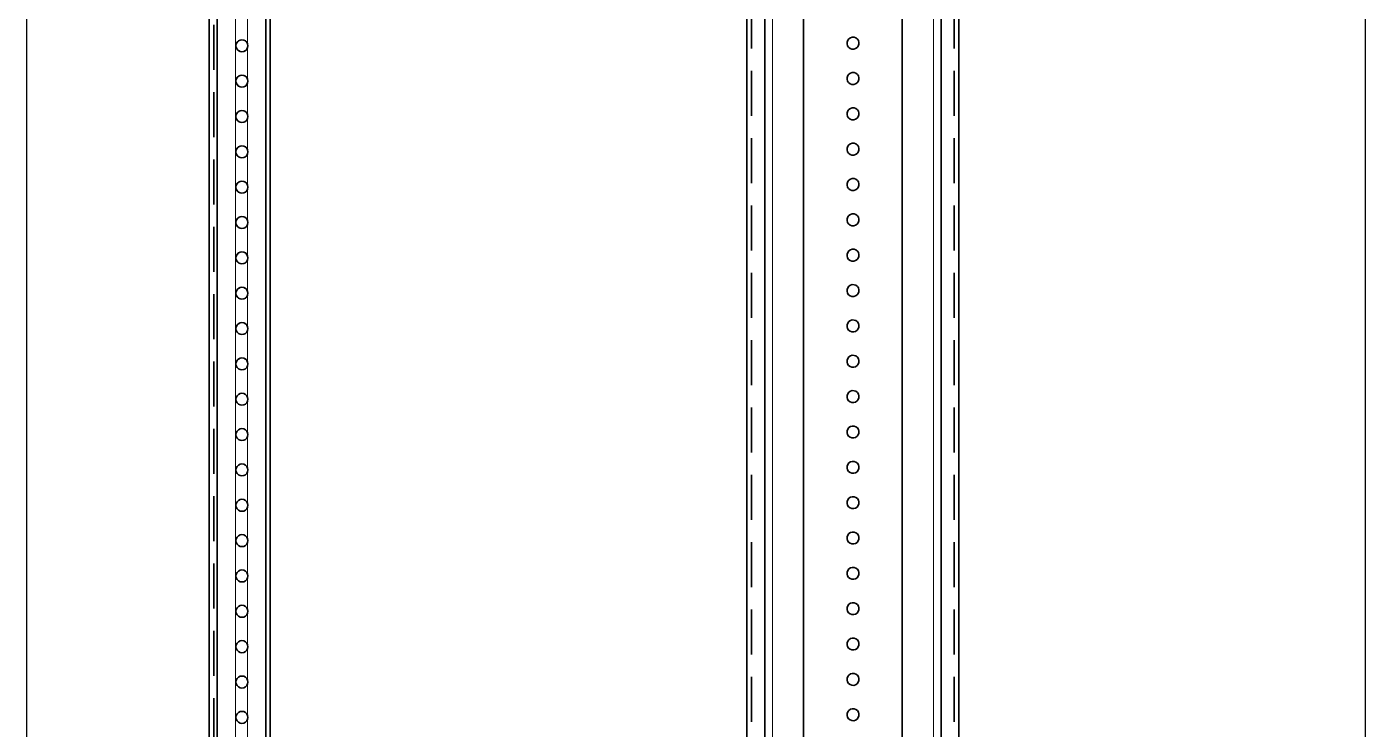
# Model space of a CAD drawing. Extents: x -442114 to -441356, y 420528 to 426243.
# Drawn here: x -442114 to -441356, y 421909 to 422307 of the extents above; entities that cross this region are included whole.
import ezdxf

# ---------------------------------------------------------------- set-up
doc = ezdxf.new("R2010")
doc.units = 0
doc.linetypes.add('DASHEDX2', pattern=[38.1, 25.4, -12.7])
doc.layers.add('GORUNEN', color=7, linetype='Continuous', lineweight=35)
doc.layers.add('TEGET', color=8, linetype='Continuous', lineweight=18)

# ---------------------------------------------------------------- blocks, each defined once
blk = doc.blocks.new('RTEEEEW')
at = {"layer": 'GORUNEN', "color": 3}
for points in [[(-441706.17, 423145.81), (-441706.17, 420960.31)], [(-441674.17, 423145.81), (-441674.17, 420960.81)], [(-441618.17, 420960.81), (-441618.17, 423145.81)], [(-441586.17, 420960.31), (-441586.17, 423145.81)]]:
    blk.add_lwpolyline(points, dxfattribs=at)
at = {"layer": 'GORUNEN', "color": 3, "linetype": 'DASHEDX2'}
for points in [[(-441703.57, 420960.81), (-441703.57, 423145.81)], [(-441588.76, 420960.81), (-441588.76, 423145.81)]]:
    blk.add_lwpolyline(points, dxfattribs=at)
blk = doc.blocks.new('RFRF')
at = {"layer": 'GORUNEN', "color": 6}
for points in [[(-436055.46, 422629.79), (-436055.46, 420689.79)], [(-436027.96, 422629.79), (-436027.96, 420689.79)], [(-436055.46, 421366.39), (-436055.46, 421353.19)], [(-436055.46, 421353.19), (-436055.46, 421353.15), (-436055.46, 421353.04), (-436055.46, 421352.86), (-436055.46, 421352.61), (-436055.46, 421352.3), (-436055.46, 421351.94), (-436055.46, 421351.53), (-436055.46, 421351.08), (-436055.46, 421350.6), (-436055.46, 421350.1), (-436055.46, 421349.6), (-436055.46, 421349.1), (-436055.46, 421348.62), (-436055.46, 421348.16)], [(-436055.46, 421348.16), (-436055.46, 421347.94), (-436055.46, 421347.73), (-436055.46, 421347.53), (-436055.46, 421347.34), (-436055.46, 421347.17), (-436055.46, 421347.01), (-436055.46, 421346.87), (-436055.46, 421346.74), (-436055.46, 421346.64), (-436055.46, 421346.55), (-436055.46, 421346.48), (-436055.46, 421346.43), (-436055.46, 421346.4), (-436055.46, 421346.39)], [(-436055.46, 421346.39), (-436055.46, 421333.19)], [(-436055.46, 421333.19), (-436055.46, 421333.15), (-436055.46, 421333.04), (-436055.46, 421332.86), (-436055.46, 421332.61), (-436055.46, 421332.3), (-436055.46, 421331.94), (-436055.46, 421331.53), (-436055.46, 421331.08), (-436055.46, 421330.6), (-436055.46, 421330.1), (-436055.46, 421329.6), (-436055.46, 421329.1), (-436055.46, 421328.62), (-436055.46, 421328.16)], [(-436055.46, 421328.16), (-436055.46, 421327.94), (-436055.46, 421327.73), (-436055.46, 421327.53), (-436055.46, 421327.34), (-436055.46, 421327.17), (-436055.46, 421327.01), (-436055.46, 421326.87), (-436055.46, 421326.74), (-436055.46, 421326.64), (-436055.46, 421326.55), (-436055.46, 421326.48), (-436055.46, 421326.43), (-436055.46, 421326.4), (-436055.46, 421326.39)], [(-436055.46, 421326.39), (-436055.46, 421313.19)], [(-436055.46, 421313.19), (-436055.46, 421313.15), (-436055.46, 421313.04), (-436055.46, 421312.86), (-436055.46, 421312.61), (-436055.46, 421312.3), (-436055.46, 421311.94), (-436055.46, 421311.53), (-436055.46, 421311.08), (-436055.46, 421310.6), (-436055.46, 421310.1), (-436055.46, 421309.6), (-436055.46, 421309.1), (-436055.46, 421308.62), (-436055.46, 421308.16)], [(-436055.46, 421308.16), (-436055.46, 421307.94), (-436055.46, 421307.73), (-436055.46, 421307.53), (-436055.46, 421307.34), (-436055.46, 421307.17), (-436055.46, 421307.01), (-436055.46, 421306.87), (-436055.46, 421306.74), (-436055.46, 421306.64), (-436055.46, 421306.55), (-436055.46, 421306.48), (-436055.46, 421306.43), (-436055.46, 421306.4), (-436055.46, 421306.39)], [(-436055.46, 421306.39), (-436055.46, 421293.19)], [(-436055.46, 421293.19), (-436055.46, 421293.15), (-436055.46, 421293.04), (-436055.46, 421292.86), (-436055.46, 421292.61), (-436055.46, 421292.3), (-436055.46, 421291.94), (-436055.46, 421291.53), (-436055.46, 421291.08), (-436055.46, 421290.6), (-436055.46, 421290.1), (-436055.46, 421289.6), (-436055.46, 421289.1), (-436055.46, 421288.62), (-436055.46, 421288.16)], [(-436055.46, 421288.16), (-436055.46, 421287.94), (-436055.46, 421287.73), (-436055.46, 421287.53), (-436055.46, 421287.34), (-436055.46, 421287.17), (-436055.46, 421287.01), (-436055.46, 421286.87), (-436055.46, 421286.74), (-436055.46, 421286.64), (-436055.46, 421286.55), (-436055.46, 421286.48), (-436055.46, 421286.43), (-436055.46, 421286.4), (-436055.46, 421286.39)], [(-436055.46, 421286.39), (-436055.46, 421273.19)], [(-436055.46, 421273.19), (-436055.46, 421273.15), (-436055.46, 421273.04), (-436055.46, 421272.86), (-436055.46, 421272.61), (-436055.46, 421272.3), (-436055.46, 421271.94), (-436055.46, 421271.53), (-436055.46, 421271.08), (-436055.46, 421270.6), (-436055.46, 421270.1), (-436055.46, 421269.6), (-436055.46, 421269.1), (-436055.46, 421268.62), (-436055.46, 421268.16)], [(-436055.46, 421268.16), (-436055.46, 421267.94), (-436055.46, 421267.73), (-436055.46, 421267.53), (-436055.46, 421267.34), (-436055.46, 421267.17), (-436055.46, 421267.01), (-436055.46, 421266.87), (-436055.46, 421266.74), (-436055.46, 421266.64), (-436055.46, 421266.55), (-436055.46, 421266.48), (-436055.46, 421266.43), (-436055.46, 421266.4), (-436055.46, 421266.39)], [(-436055.46, 421266.39), (-436055.46, 421253.19)], [(-436055.46, 421253.19), (-436055.46, 421253.15), (-436055.46, 421253.04), (-436055.46, 421252.86), (-436055.46, 421252.61), (-436055.46, 421252.3), (-436055.46, 421251.94), (-436055.46, 421251.53), (-436055.46, 421251.08), (-436055.46, 421250.6), (-436055.46, 421250.1), (-436055.46, 421249.6), (-436055.46, 421249.1), (-436055.46, 421248.62), (-436055.46, 421248.16)], [(-436055.46, 421248.16), (-436055.46, 421247.94), (-436055.46, 421247.73), (-436055.46, 421247.53), (-436055.46, 421247.34), (-436055.46, 421247.17), (-436055.46, 421247.01), (-436055.46, 421246.87), (-436055.46, 421246.74), (-436055.46, 421246.64), (-436055.46, 421246.55), (-436055.46, 421246.48), (-436055.46, 421246.43), (-436055.46, 421246.4), (-436055.46, 421246.39)], [(-436055.46, 421246.39), (-436055.46, 421233.19)], [(-436055.46, 421233.19), (-436055.46, 421233.15), (-436055.46, 421233.04), (-436055.46, 421232.86), (-436055.46, 421232.61), (-436055.46, 421232.3), (-436055.46, 421231.94), (-436055.46, 421231.53), (-436055.46, 421231.08), (-436055.46, 421230.6), (-436055.46, 421230.1), (-436055.46, 421229.6), (-436055.46, 421229.1), (-436055.46, 421228.62), (-436055.46, 421228.16)], [(-436055.46, 421228.16), (-436055.46, 421227.94), (-436055.46, 421227.73), (-436055.46, 421227.53), (-436055.46, 421227.34), (-436055.46, 421227.17), (-436055.46, 421227.01), (-436055.46, 421226.87), (-436055.46, 421226.74), (-436055.46, 421226.64), (-436055.46, 421226.55), (-436055.46, 421226.48), (-436055.46, 421226.43), (-436055.46, 421226.4), (-436055.46, 421226.39)], [(-436055.46, 421226.39), (-436055.46, 421213.19)], [(-436055.46, 421213.19), (-436055.46, 421213.15), (-436055.46, 421213.04), (-436055.46, 421212.86), (-436055.46, 421212.61), (-436055.46, 421212.3), (-436055.46, 421211.94), (-436055.46, 421211.53), (-436055.46, 421211.08), (-436055.46, 421210.6), (-436055.46, 421210.1), (-436055.46, 421209.6), (-436055.46, 421209.1), (-436055.46, 421208.62), (-436055.46, 421208.16)], [(-436055.46, 421208.16), (-436055.46, 421207.94), (-436055.46, 421207.73), (-436055.46, 421207.53), (-436055.46, 421207.34), (-436055.46, 421207.17), (-436055.46, 421207.01), (-436055.46, 421206.87), (-436055.46, 421206.74), (-436055.46, 421206.64), (-436055.46, 421206.55), (-436055.46, 421206.48), (-436055.46, 421206.43), (-436055.46, 421206.4), (-436055.46, 421206.39)], [(-436055.46, 421206.39), (-436055.46, 421193.19)], [(-436055.46, 421193.19), (-436055.46, 421193.15), (-436055.46, 421193.04), (-436055.46, 421192.86), (-436055.46, 421192.61), (-436055.46, 421192.3), (-436055.46, 421191.94), (-436055.46, 421191.53), (-436055.46, 421191.08), (-436055.46, 421190.6), (-436055.46, 421190.1), (-436055.46, 421189.6), (-436055.46, 421189.1), (-436055.46, 421188.62), (-436055.46, 421188.16)], [(-436055.46, 421188.16), (-436055.46, 421187.94), (-436055.46, 421187.73), (-436055.46, 421187.53), (-436055.46, 421187.34), (-436055.46, 421187.17), (-436055.46, 421187.01), (-436055.46, 421186.87), (-436055.46, 421186.74), (-436055.46, 421186.64), (-436055.46, 421186.55), (-436055.46, 421186.48), (-436055.46, 421186.43), (-436055.46, 421186.4), (-436055.46, 421186.39)], [(-436055.46, 421186.39), (-436055.46, 421173.19)], [(-436055.46, 421173.19), (-436055.46, 421173.15), (-436055.46, 421173.04), (-436055.46, 421172.86), (-436055.46, 421172.61), (-436055.46, 421172.3), (-436055.46, 421171.94), (-436055.46, 421171.53), (-436055.46, 421171.08), (-436055.46, 421170.6), (-436055.46, 421170.1), (-436055.46, 421169.6), (-436055.46, 421169.1), (-436055.46, 421168.62), (-436055.46, 421168.16)], [(-436055.46, 421168.16), (-436055.46, 421167.94), (-436055.46, 421167.73), (-436055.46, 421167.53), (-436055.46, 421167.34), (-436055.46, 421167.17), (-436055.46, 421167.01), (-436055.46, 421166.87), (-436055.46, 421166.74), (-436055.46, 421166.64), (-436055.46, 421166.55), (-436055.46, 421166.48), (-436055.46, 421166.43), (-436055.46, 421166.4), (-436055.46, 421166.39)], [(-436055.46, 421166.39), (-436055.46, 421153.19)], [(-436055.46, 421153.19), (-436055.46, 421153.15), (-436055.46, 421153.04), (-436055.46, 421152.86), (-436055.46, 421152.61), (-436055.46, 421152.3), (-436055.46, 421151.94), (-436055.46, 421151.53), (-436055.46, 421151.08), (-436055.46, 421150.6), (-436055.46, 421150.1), (-436055.46, 421149.6), (-436055.46, 421149.1), (-436055.46, 421148.62), (-436055.46, 421148.16)], [(-436055.46, 421148.16), (-436055.46, 421147.94), (-436055.46, 421147.73), (-436055.46, 421147.53), (-436055.46, 421147.34), (-436055.46, 421147.17), (-436055.46, 421147.01), (-436055.46, 421146.87), (-436055.46, 421146.74), (-436055.46, 421146.64), (-436055.46, 421146.55), (-436055.46, 421146.48), (-436055.46, 421146.43), (-436055.46, 421146.4), (-436055.46, 421146.39)], [(-436055.46, 421146.39), (-436055.46, 421133.19)], [(-436055.46, 421133.19), (-436055.46, 421133.15), (-436055.46, 421133.04), (-436055.46, 421132.86), (-436055.46, 421132.61), (-436055.46, 421132.3), (-436055.46, 421131.94), (-436055.46, 421131.53), (-436055.46, 421131.08), (-436055.46, 421130.6), (-436055.46, 421130.1), (-436055.46, 421129.6), (-436055.46, 421129.1), (-436055.46, 421128.62), (-436055.46, 421128.16)], [(-436055.46, 421128.16), (-436055.46, 421127.94), (-436055.46, 421127.73), (-436055.46, 421127.53), (-436055.46, 421127.34), (-436055.46, 421127.17), (-436055.46, 421127.01), (-436055.46, 421126.87), (-436055.46, 421126.74), (-436055.46, 421126.64), (-436055.46, 421126.55), (-436055.46, 421126.48), (-436055.46, 421126.43), (-436055.46, 421126.4), (-436055.46, 421126.39)], [(-436055.46, 421126.39), (-436055.46, 421113.19)], [(-436055.46, 421113.19), (-436055.46, 421113.15), (-436055.46, 421113.04), (-436055.46, 421112.86), (-436055.46, 421112.61), (-436055.46, 421112.3), (-436055.46, 421111.94), (-436055.46, 421111.53), (-436055.46, 421111.08), (-436055.46, 421110.6), (-436055.46, 421110.1), (-436055.46, 421109.6), (-436055.46, 421109.1), (-436055.46, 421108.62), (-436055.46, 421108.16)], [(-436055.46, 421108.16), (-436055.46, 421107.94), (-436055.46, 421107.73), (-436055.46, 421107.53), (-436055.46, 421107.34), (-436055.46, 421107.17), (-436055.46, 421107.01), (-436055.46, 421106.87), (-436055.46, 421106.74), (-436055.46, 421106.64), (-436055.46, 421106.55), (-436055.46, 421106.48), (-436055.46, 421106.43), (-436055.46, 421106.4), (-436055.46, 421106.39)], [(-436055.46, 421106.39), (-436055.46, 421093.19)], [(-436055.46, 421093.19), (-436055.46, 421093.15), (-436055.46, 421093.04), (-436055.46, 421092.86), (-436055.46, 421092.61), (-436055.46, 421092.3), (-436055.46, 421091.94), (-436055.46, 421091.53), (-436055.46, 421091.08), (-436055.46, 421090.6), (-436055.46, 421090.1), (-436055.46, 421089.6), (-436055.46, 421089.1), (-436055.46, 421088.62), (-436055.46, 421088.16)], [(-436055.46, 421088.16), (-436055.46, 421087.94), (-436055.46, 421087.73), (-436055.46, 421087.53), (-436055.46, 421087.34), (-436055.46, 421087.17), (-436055.46, 421087.01), (-436055.46, 421086.87), (-436055.46, 421086.74), (-436055.46, 421086.64), (-436055.46, 421086.55), (-436055.46, 421086.48), (-436055.46, 421086.43), (-436055.46, 421086.4), (-436055.46, 421086.39)], [(-436055.46, 421086.39), (-436055.46, 421073.19)], [(-436055.46, 421073.19), (-436055.46, 421073.15), (-436055.46, 421073.04), (-436055.46, 421072.86), (-436055.46, 421072.61), (-436055.46, 421072.3), (-436055.46, 421071.94), (-436055.46, 421071.53), (-436055.46, 421071.08), (-436055.46, 421070.6), (-436055.46, 421070.1), (-436055.46, 421069.6), (-436055.46, 421069.1), (-436055.46, 421068.62), (-436055.46, 421068.16)], [(-436055.46, 421068.16), (-436055.46, 421067.94), (-436055.46, 421067.73), (-436055.46, 421067.53), (-436055.46, 421067.34), (-436055.46, 421067.17), (-436055.46, 421067.01), (-436055.46, 421066.87), (-436055.46, 421066.74), (-436055.46, 421066.64), (-436055.46, 421066.55), (-436055.46, 421066.48), (-436055.46, 421066.43), (-436055.46, 421066.4), (-436055.46, 421066.39)], [(-436055.46, 421066.39), (-436055.46, 421053.19)], [(-436055.46, 421053.19), (-436055.46, 421053.15), (-436055.46, 421053.04), (-436055.46, 421052.86), (-436055.46, 421052.61), (-436055.46, 421052.3), (-436055.46, 421051.94), (-436055.46, 421051.53), (-436055.46, 421051.08), (-436055.46, 421050.6), (-436055.46, 421050.1), (-436055.46, 421049.6), (-436055.46, 421049.1), (-436055.46, 421048.62), (-436055.46, 421048.16)], [(-436055.46, 421048.16), (-436055.46, 421047.94), (-436055.46, 421047.73), (-436055.46, 421047.53), (-436055.46, 421047.34), (-436055.46, 421047.17), (-436055.46, 421047.01), (-436055.46, 421046.87), (-436055.46, 421046.74), (-436055.46, 421046.64), (-436055.46, 421046.55), (-436055.46, 421046.48), (-436055.46, 421046.43), (-436055.46, 421046.4), (-436055.46, 421046.39)], [(-436055.46, 421046.39), (-436055.46, 421033.19)], [(-436055.46, 421033.19), (-436055.46, 421033.15), (-436055.46, 421033.04), (-436055.46, 421032.86), (-436055.46, 421032.61), (-436055.46, 421032.3), (-436055.46, 421031.94), (-436055.46, 421031.53), (-436055.46, 421031.08), (-436055.46, 421030.6), (-436055.46, 421030.1), (-436055.46, 421029.6), (-436055.46, 421029.1), (-436055.46, 421028.62), (-436055.46, 421028.16)], [(-436055.46, 421028.16), (-436055.46, 421027.94), (-436055.46, 421027.73), (-436055.46, 421027.53), (-436055.46, 421027.34), (-436055.46, 421027.17), (-436055.46, 421027.01), (-436055.46, 421026.87), (-436055.46, 421026.74), (-436055.46, 421026.64), (-436055.46, 421026.55), (-436055.46, 421026.48), (-436055.46, 421026.43), (-436055.46, 421026.4), (-436055.46, 421026.39)], [(-436055.46, 421026.39), (-436055.46, 421013.19)], [(-436055.46, 421013.19), (-436055.46, 421013.15), (-436055.46, 421013.04), (-436055.46, 421012.86), (-436055.46, 421012.61), (-436055.46, 421012.3), (-436055.46, 421011.94), (-436055.46, 421011.53), (-436055.46, 421011.08), (-436055.46, 421010.6), (-436055.46, 421010.1), (-436055.46, 421009.6), (-436055.46, 421009.1), (-436055.46, 421008.62), (-436055.46, 421008.16)], [(-436055.46, 421008.16), (-436055.46, 421007.94), (-436055.46, 421007.73), (-436055.46, 421007.53), (-436055.46, 421007.34), (-436055.46, 421007.17), (-436055.46, 421007.01), (-436055.46, 421006.87), (-436055.46, 421006.74), (-436055.46, 421006.64), (-436055.46, 421006.55), (-436055.46, 421006.48), (-436055.46, 421006.43), (-436055.46, 421006.4), (-436055.46, 421006.39)], [(-436055.46, 421006.39), (-436055.46, 420993.19)], [(-436055.46, 420993.19), (-436055.46, 420993.15), (-436055.46, 420993.04), (-436055.46, 420992.86), (-436055.46, 420992.61), (-436055.46, 420992.3), (-436055.46, 420991.94), (-436055.46, 420991.53), (-436055.46, 420991.08), (-436055.46, 420990.6), (-436055.46, 420990.1), (-436055.46, 420989.6), (-436055.46, 420989.1), (-436055.46, 420988.62), (-436055.46, 420988.16)], [(-436055.46, 420988.16), (-436055.46, 420987.94), (-436055.46, 420987.73), (-436055.46, 420987.53), (-436055.46, 420987.34), (-436055.46, 420987.17), (-436055.46, 420987.01), (-436055.46, 420986.87), (-436055.46, 420986.74), (-436055.46, 420986.64), (-436055.46, 420986.55), (-436055.46, 420986.48), (-436055.46, 420986.43), (-436055.46, 420986.4), (-436055.46, 420986.39)], [(-436055.46, 420986.39), (-436055.46, 420973.19)], [(-436055.46, 420973.19), (-436055.46, 420973.15), (-436055.46, 420973.04), (-436055.46, 420972.86), (-436055.46, 420972.61), (-436055.46, 420972.3), (-436055.46, 420971.94), (-436055.46, 420971.53), (-436055.46, 420971.08), (-436055.46, 420970.6), (-436055.46, 420970.1), (-436055.46, 420969.6), (-436055.46, 420969.1), (-436055.46, 420968.62), (-436055.46, 420968.16)], [(-436055.46, 420968.16), (-436055.46, 420967.94), (-436055.46, 420967.73), (-436055.46, 420967.53), (-436055.46, 420967.34), (-436055.46, 420967.17), (-436055.46, 420967.01), (-436055.46, 420966.87), (-436055.46, 420966.74), (-436055.46, 420966.64), (-436055.46, 420966.55), (-436055.46, 420966.48), (-436055.46, 420966.43), (-436055.46, 420966.4), (-436055.46, 420966.39)], [(-436055.46, 420966.39), (-436055.46, 420953.19)]]:
    blk.add_lwpolyline(points, dxfattribs=at)
at = {"layer": 'TEGET', "color": 6}
for points in [[(-436045.12, 422626.79), (-436045.12, 420689.79)], [(-436038.3, 422626.79), (-436038.3, 420689.79)]]:
    blk.add_lwpolyline(points, dxfattribs=at)
blk = doc.blocks.new('FRAR')
at = {"layer": 'GORUNEN', "color": 3}
for points in [[(-441374.82, 423145.81), (-441374.82, 420960.81)], [(-441340.32, 420665.81), (-441340.32, 423145.81)], [(-441356.32, 422299.21), (-441357.37, 422299.04), (-441358.32, 422298.56), (-441359.07, 422297.8), (-441359.55, 422296.86), (-441359.72, 422295.81)], [(-441359.22, 422297.57), (-441358.72, 422298.21), (-441358.09, 422298.71)], [(-441352.92, 422295.81), (-441353.09, 422296.86), (-441353.57, 422297.8), (-441354.32, 422298.56), (-441355.27, 422299.04), (-441356.32, 422299.21)], [(-441354.55, 422298.71), (-441353.92, 422298.21), (-441353.42, 422297.57)], [(-441359.72, 422295.81), (-441359.55, 422294.75), (-441359.07, 422293.81), (-441358.32, 422293.05), (-441357.37, 422292.57), (-441356.32, 422292.41)], [(-441358.09, 422292.9), (-441358.72, 422293.4), (-441359.22, 422294.04)], [(-441356.32, 422292.41), (-441355.27, 422292.57), (-441354.32, 422293.05), (-441353.57, 422293.81), (-441353.09, 422294.75), (-441352.92, 422295.81)], [(-441353.42, 422294.04), (-441353.92, 422293.4), (-441354.55, 422292.9)], [(-441356.32, 422279.21), (-441357.37, 422279.04), (-441358.32, 422278.56), (-441359.07, 422277.8), (-441359.55, 422276.86), (-441359.72, 422275.81)], [(-441359.72, 422275.81), (-441359.55, 422274.75), (-441359.07, 422273.81), (-441358.32, 422273.05), (-441357.37, 422272.57), (-441356.32, 422272.41)], [(-441359.22, 422277.57), (-441358.72, 422278.21), (-441358.09, 422278.71)], [(-441358.09, 422272.9), (-441358.72, 422273.4), (-441359.22, 422274.04)], [(-441352.92, 422275.81), (-441353.09, 422276.86), (-441353.57, 422277.8), (-441354.32, 422278.56), (-441355.27, 422279.04), (-441356.32, 422279.21)], [(-441356.32, 422272.41), (-441355.27, 422272.57), (-441354.32, 422273.05), (-441353.57, 422273.81), (-441353.09, 422274.75), (-441352.92, 422275.81)], [(-441354.55, 422278.71), (-441353.92, 422278.21), (-441353.42, 422277.57)], [(-441353.42, 422274.04), (-441353.92, 422273.4), (-441354.55, 422272.9)], [(-441356.32, 422259.21), (-441357.37, 422259.04), (-441358.32, 422258.56), (-441359.07, 422257.8), (-441359.55, 422256.86), (-441359.72, 422255.81)], [(-441359.22, 422257.57), (-441358.72, 422258.21), (-441358.09, 422258.71)], [(-441352.92, 422255.81), (-441353.09, 422256.86), (-441353.57, 422257.8), (-441354.32, 422258.56), (-441355.27, 422259.04), (-441356.32, 422259.21)], [(-441354.55, 422258.71), (-441353.92, 422258.21), (-441353.42, 422257.57)], [(-441359.72, 422255.81), (-441359.55, 422254.75), (-441359.07, 422253.81), (-441358.32, 422253.05), (-441357.37, 422252.57), (-441356.32, 422252.41)], [(-441358.09, 422252.9), (-441358.72, 422253.4), (-441359.22, 422254.04)], [(-441356.32, 422252.41), (-441355.27, 422252.57), (-441354.32, 422253.05), (-441353.57, 422253.81), (-441353.09, 422254.75), (-441352.92, 422255.81)], [(-441353.42, 422254.04), (-441353.92, 422253.4), (-441354.55, 422252.9)], [(-441356.32, 422239.21), (-441357.37, 422239.04), (-441358.32, 422238.56), (-441359.07, 422237.8), (-441359.55, 422236.86), (-441359.72, 422235.81)], [(-441359.22, 422237.57), (-441358.72, 422238.21), (-441358.09, 422238.71)], [(-441352.92, 422235.81), (-441353.09, 422236.86), (-441353.57, 422237.8), (-441354.32, 422238.56), (-441355.27, 422239.04), (-441356.32, 422239.21)], [(-441354.55, 422238.71), (-441353.92, 422238.21), (-441353.42, 422237.57)], [(-441359.72, 422235.81), (-441359.55, 422234.75), (-441359.07, 422233.81), (-441358.32, 422233.05), (-441357.37, 422232.57), (-441356.32, 422232.41)], [(-441358.09, 422232.9), (-441358.72, 422233.4), (-441359.22, 422234.04)], [(-441356.32, 422232.41), (-441355.27, 422232.57), (-441354.32, 422233.05), (-441353.57, 422233.81), (-441353.09, 422234.75), (-441352.92, 422235.81)], [(-441353.42, 422234.04), (-441353.92, 422233.4), (-441354.55, 422232.9)], [(-441356.32, 422219.21), (-441357.37, 422219.04), (-441358.32, 422218.56), (-441359.07, 422217.8), (-441359.55, 422216.86), (-441359.72, 422215.81)], [(-441359.72, 422215.81), (-441359.55, 422214.75), (-441359.07, 422213.81), (-441358.32, 422213.05), (-441357.37, 422212.57), (-441356.32, 422212.41)], [(-441359.22, 422217.57), (-441358.72, 422218.21), (-441358.09, 422218.71)], [(-441358.09, 422212.9), (-441358.72, 422213.4), (-441359.22, 422214.04)], [(-441352.92, 422215.81), (-441353.09, 422216.86), (-441353.57, 422217.8), (-441354.32, 422218.56), (-441355.27, 422219.04), (-441356.32, 422219.21)], [(-441356.32, 422212.41), (-441355.27, 422212.57), (-441354.32, 422213.05), (-441353.57, 422213.81), (-441353.09, 422214.75), (-441352.92, 422215.81)], [(-441354.55, 422218.71), (-441353.92, 422218.21), (-441353.42, 422217.57)], [(-441353.42, 422214.04), (-441353.92, 422213.4), (-441354.55, 422212.9)], [(-441356.32, 422199.21), (-441357.37, 422199.04), (-441358.32, 422198.56), (-441359.07, 422197.8), (-441359.55, 422196.86), (-441359.72, 422195.81)], [(-441359.22, 422197.57), (-441358.72, 422198.21), (-441358.09, 422198.71)], [(-441352.92, 422195.81), (-441353.09, 422196.86), (-441353.57, 422197.8), (-441354.32, 422198.56), (-441355.27, 422199.04), (-441356.32, 422199.21)], [(-441354.55, 422198.71), (-441353.92, 422198.21), (-441353.42, 422197.57)], [(-441359.72, 422195.81), (-441359.55, 422194.75), (-441359.07, 422193.81), (-441358.32, 422193.05), (-441357.37, 422192.57), (-441356.32, 422192.41)], [(-441358.09, 422192.9), (-441358.72, 422193.4), (-441359.22, 422194.04)], [(-441356.32, 422192.41), (-441355.27, 422192.57), (-441354.32, 422193.05), (-441353.57, 422193.81), (-441353.09, 422194.75), (-441352.92, 422195.81)], [(-441353.42, 422194.04), (-441353.92, 422193.4), (-441354.55, 422192.9)], [(-441356.32, 422179.21), (-441357.37, 422179.04), (-441358.32, 422178.56), (-441359.07, 422177.8), (-441359.55, 422176.86), (-441359.72, 422175.81)], [(-441359.72, 422175.81), (-441359.55, 422174.75), (-441359.07, 422173.81), (-441358.32, 422173.05), (-441357.37, 422172.57), (-441356.32, 422172.41)], [(-441359.22, 422177.57), (-441358.72, 422178.21), (-441358.09, 422178.71)], [(-441352.92, 422175.81), (-441353.09, 422176.86), (-441353.57, 422177.8), (-441354.32, 422178.56), (-441355.27, 422179.04), (-441356.32, 422179.21)], [(-441356.32, 422172.41), (-441355.27, 422172.57), (-441354.32, 422173.05), (-441353.57, 422173.81), (-441353.09, 422174.75), (-441352.92, 422175.81)], [(-441354.55, 422178.71), (-441353.92, 422178.21), (-441353.42, 422177.57)], [(-441358.09, 422172.9), (-441358.72, 422173.4), (-441359.22, 422174.04)], [(-441353.42, 422174.04), (-441353.92, 422173.4), (-441354.55, 422172.9)], [(-441356.32, 422159.21), (-441357.37, 422159.04), (-441358.32, 422158.56), (-441359.07, 422157.8), (-441359.55, 422156.86), (-441359.72, 422155.81)], [(-441359.72, 422155.81), (-441359.55, 422154.75), (-441359.07, 422153.81), (-441358.32, 422153.05), (-441357.37, 422152.57), (-441356.32, 422152.41)], [(-441359.22, 422157.57), (-441358.72, 422158.21), (-441358.09, 422158.71)], [(-441358.09, 422152.9), (-441358.72, 422153.4), (-441359.22, 422154.04)], [(-441352.92, 422155.81), (-441353.09, 422156.86), (-441353.57, 422157.8), (-441354.32, 422158.56), (-441355.27, 422159.04), (-441356.32, 422159.21)], [(-441356.32, 422152.41), (-441355.27, 422152.57), (-441354.32, 422153.05), (-441353.57, 422153.81), (-441353.09, 422154.75), (-441352.92, 422155.81)], [(-441354.55, 422158.71), (-441353.92, 422158.21), (-441353.42, 422157.57)], [(-441353.42, 422154.04), (-441353.92, 422153.4), (-441354.55, 422152.9)], [(-441356.32, 422139.21), (-441357.37, 422139.04), (-441358.32, 422138.56), (-441359.07, 422137.8), (-441359.55, 422136.86), (-441359.72, 422135.81)], [(-441359.22, 422137.57), (-441358.72, 422138.21), (-441358.09, 422138.71)], [(-441352.92, 422135.81), (-441353.09, 422136.86), (-441353.57, 422137.8), (-441354.32, 422138.56), (-441355.27, 422139.04), (-441356.32, 422139.21)], [(-441354.55, 422138.71), (-441353.92, 422138.21), (-441353.42, 422137.57)], [(-441359.72, 422135.81), (-441359.55, 422134.75), (-441359.07, 422133.81), (-441358.32, 422133.05), (-441357.37, 422132.57), (-441356.32, 422132.41)], [(-441358.09, 422132.9), (-441358.72, 422133.4), (-441359.22, 422134.04)], [(-441356.32, 422132.41), (-441355.27, 422132.57), (-441354.32, 422133.05), (-441353.57, 422133.81), (-441353.09, 422134.75), (-441352.92, 422135.81)], [(-441353.42, 422134.04), (-441353.92, 422133.4), (-441354.55, 422132.9)], [(-441356.32, 422119.21), (-441357.37, 422119.04), (-441358.32, 422118.56), (-441359.07, 422117.8), (-441359.55, 422116.86), (-441359.72, 422115.81)], [(-441359.72, 422115.81), (-441359.55, 422114.75), (-441359.07, 422113.81), (-441358.32, 422113.05), (-441357.37, 422112.57), (-441356.32, 422112.41)], [(-441359.22, 422117.57), (-441358.72, 422118.21), (-441358.09, 422118.71)], [(-441352.92, 422115.81), (-441353.09, 422116.86), (-441353.57, 422117.8), (-441354.32, 422118.56), (-441355.27, 422119.04), (-441356.32, 422119.21)], [(-441356.32, 422112.41), (-441355.27, 422112.57), (-441354.32, 422113.05), (-441353.57, 422113.81), (-441353.09, 422114.75), (-441352.92, 422115.81)], [(-441354.55, 422118.71), (-441353.92, 422118.21), (-441353.42, 422117.57)], [(-441358.09, 422112.9), (-441358.72, 422113.4), (-441359.22, 422114.04)], [(-441353.42, 422114.04), (-441353.92, 422113.4), (-441354.55, 422112.9)], [(-441356.32, 422099.21), (-441357.37, 422099.04), (-441358.32, 422098.56), (-441359.07, 422097.8), (-441359.55, 422096.86), (-441359.72, 422095.81)], [(-441359.72, 422095.81), (-441359.55, 422094.75), (-441359.07, 422093.81), (-441358.32, 422093.05), (-441357.37, 422092.57), (-441356.32, 422092.41)], [(-441359.22, 422097.57), (-441358.72, 422098.21), (-441358.09, 422098.71)], [(-441358.09, 422092.9), (-441358.72, 422093.4), (-441359.22, 422094.04)], [(-441352.92, 422095.81), (-441353.09, 422096.86), (-441353.57, 422097.8), (-441354.32, 422098.56), (-441355.27, 422099.04), (-441356.32, 422099.21)], [(-441356.32, 422092.41), (-441355.27, 422092.57), (-441354.32, 422093.05), (-441353.57, 422093.81), (-441353.09, 422094.75), (-441352.92, 422095.81)], [(-441354.55, 422098.71), (-441353.92, 422098.21), (-441353.42, 422097.57)], [(-441353.42, 422094.04), (-441353.92, 422093.4), (-441354.55, 422092.9)], [(-441356.32, 422079.21), (-441357.37, 422079.04), (-441358.32, 422078.56), (-441359.07, 422077.8), (-441359.55, 422076.86), (-441359.72, 422075.81)], [(-441359.22, 422077.57), (-441358.72, 422078.21), (-441358.09, 422078.71)], [(-441352.92, 422075.81), (-441353.09, 422076.86), (-441353.57, 422077.8), (-441354.32, 422078.56), (-441355.27, 422079.04), (-441356.32, 422079.21)], [(-441354.55, 422078.71), (-441353.92, 422078.21), (-441353.42, 422077.57)], [(-441359.72, 422075.81), (-441359.55, 422074.75), (-441359.07, 422073.81), (-441358.32, 422073.05), (-441357.37, 422072.57), (-441356.32, 422072.41)], [(-441358.09, 422072.9), (-441358.72, 422073.4), (-441359.22, 422074.04)], [(-441356.32, 422072.41), (-441355.27, 422072.57), (-441354.32, 422073.05), (-441353.57, 422073.81), (-441353.09, 422074.75), (-441352.92, 422075.81)], [(-441353.42, 422074.04), (-441353.92, 422073.4), (-441354.55, 422072.9)], [(-441356.32, 422059.21), (-441357.37, 422059.04), (-441358.32, 422058.56), (-441359.07, 422057.8), (-441359.55, 422056.86), (-441359.72, 422055.81)], [(-441359.72, 422055.81), (-441359.55, 422054.75), (-441359.07, 422053.81), (-441358.32, 422053.05), (-441357.37, 422052.57), (-441356.32, 422052.41)], [(-441359.22, 422057.57), (-441358.72, 422058.21), (-441358.09, 422058.71)], [(-441352.92, 422055.81), (-441353.09, 422056.86), (-441353.57, 422057.8), (-441354.32, 422058.56), (-441355.27, 422059.04), (-441356.32, 422059.21)], [(-441356.32, 422052.41), (-441355.27, 422052.57), (-441354.32, 422053.05), (-441353.57, 422053.81), (-441353.09, 422054.75), (-441352.92, 422055.81)], [(-441354.55, 422058.71), (-441353.92, 422058.21), (-441353.42, 422057.57)], [(-441358.09, 422052.9), (-441358.72, 422053.4), (-441359.22, 422054.04)], [(-441353.42, 422054.04), (-441353.92, 422053.4), (-441354.55, 422052.9)], [(-441356.32, 422039.21), (-441357.37, 422039.04), (-441358.32, 422038.56), (-441359.07, 422037.8), (-441359.55, 422036.86), (-441359.72, 422035.81)], [(-441352.92, 422035.81), (-441353.09, 422036.86), (-441353.57, 422037.8), (-441354.32, 422038.56), (-441355.27, 422039.04), (-441356.32, 422039.21)], [(-441359.72, 422035.81), (-441359.55, 422034.75), (-441359.07, 422033.81), (-441358.32, 422033.05), (-441357.37, 422032.57), (-441356.32, 422032.41)], [(-441359.22, 422037.57), (-441358.72, 422038.21), (-441358.09, 422038.71)], [(-441358.09, 422032.9), (-441358.72, 422033.4), (-441359.22, 422034.04)], [(-441356.32, 422032.41), (-441355.27, 422032.57), (-441354.32, 422033.05), (-441353.57, 422033.81), (-441353.09, 422034.75), (-441352.92, 422035.81)], [(-441354.55, 422038.71), (-441353.92, 422038.21), (-441353.42, 422037.57)], [(-441353.42, 422034.04), (-441353.92, 422033.4), (-441354.55, 422032.9)], [(-441356.32, 422019.21), (-441357.37, 422019.04), (-441358.32, 422018.56), (-441359.07, 422017.8), (-441359.55, 422016.86), (-441359.72, 422015.81)], [(-441359.22, 422017.57), (-441358.72, 422018.21), (-441358.09, 422018.71)], [(-441352.92, 422015.81), (-441353.09, 422016.86), (-441353.57, 422017.8), (-441354.32, 422018.56), (-441355.27, 422019.04), (-441356.32, 422019.21)], [(-441354.55, 422018.71), (-441353.92, 422018.21), (-441353.42, 422017.57)], [(-441359.72, 422015.81), (-441359.55, 422014.75), (-441359.07, 422013.81), (-441358.32, 422013.05), (-441357.37, 422012.57), (-441356.32, 422012.41)], [(-441358.09, 422012.9), (-441358.72, 422013.4), (-441359.22, 422014.04)], [(-441356.32, 422012.41), (-441355.27, 422012.57), (-441354.32, 422013.05), (-441353.57, 422013.81), (-441353.09, 422014.75), (-441352.92, 422015.81)], [(-441353.42, 422014.04), (-441353.92, 422013.4), (-441354.55, 422012.9)], [(-441356.32, 421999.21), (-441357.37, 421999.04), (-441358.32, 421998.56), (-441359.07, 421997.8), (-441359.55, 421996.86), (-441359.72, 421995.81)], [(-441359.72, 421995.81), (-441359.55, 421994.75), (-441359.07, 421993.81), (-441358.32, 421993.05), (-441357.37, 421992.57), (-441356.32, 421992.41)], [(-441359.22, 421997.57), (-441358.72, 421998.21), (-441358.09, 421998.71)], [(-441358.09, 421992.9), (-441358.72, 421993.4), (-441359.22, 421994.04)], [(-441352.92, 421995.81), (-441353.09, 421996.86), (-441353.57, 421997.8), (-441354.32, 421998.56), (-441355.27, 421999.04), (-441356.32, 421999.21)], [(-441356.32, 421992.41), (-441355.27, 421992.57), (-441354.32, 421993.05), (-441353.57, 421993.81), (-441353.09, 421994.75), (-441352.92, 421995.81)], [(-441354.55, 421998.71), (-441353.92, 421998.21), (-441353.42, 421997.57)], [(-441353.42, 421994.04), (-441353.92, 421993.4), (-441354.55, 421992.9)], [(-441356.32, 421979.21), (-441357.37, 421979.04), (-441358.32, 421978.56), (-441359.07, 421977.8), (-441359.55, 421976.86), (-441359.72, 421975.81)], [(-441359.22, 421977.57), (-441358.72, 421978.21), (-441358.09, 421978.71)], [(-441352.92, 421975.81), (-441353.09, 421976.86), (-441353.57, 421977.8), (-441354.32, 421978.56), (-441355.27, 421979.04), (-441356.32, 421979.21)], [(-441354.55, 421978.71), (-441353.92, 421978.21), (-441353.42, 421977.57)], [(-441359.72, 421975.81), (-441359.55, 421974.75), (-441359.07, 421973.81), (-441358.32, 421973.05), (-441357.37, 421972.57), (-441356.32, 421972.41)], [(-441358.09, 421972.9), (-441358.72, 421973.4), (-441359.22, 421974.04)], [(-441356.32, 421972.41), (-441355.27, 421972.57), (-441354.32, 421973.05), (-441353.57, 421973.81), (-441353.09, 421974.75), (-441352.92, 421975.81)], [(-441353.42, 421974.04), (-441353.92, 421973.4), (-441354.55, 421972.9)], [(-441356.32, 421959.21), (-441357.37, 421959.04), (-441358.32, 421958.56), (-441359.07, 421957.8), (-441359.55, 421956.86), (-441359.72, 421955.81)], [(-441359.72, 421955.81), (-441359.55, 421954.75), (-441359.07, 421953.81), (-441358.32, 421953.05), (-441357.37, 421952.57), (-441356.32, 421952.41)], [(-441359.22, 421957.57), (-441358.72, 421958.21), (-441358.09, 421958.71)], [(-441352.92, 421955.81), (-441353.09, 421956.86), (-441353.57, 421957.8), (-441354.32, 421958.56), (-441355.27, 421959.04), (-441356.32, 421959.21)], [(-441356.32, 421952.41), (-441355.27, 421952.57), (-441354.32, 421953.05), (-441353.57, 421953.81), (-441353.09, 421954.75), (-441352.92, 421955.81)], [(-441354.55, 421958.71), (-441353.92, 421958.21), (-441353.42, 421957.57)], [(-441358.09, 421952.9), (-441358.72, 421953.4), (-441359.22, 421954.04)], [(-441353.42, 421954.04), (-441353.92, 421953.4), (-441354.55, 421952.9)], [(-441356.32, 421939.21), (-441357.37, 421939.04), (-441358.32, 421938.56), (-441359.07, 421937.8), (-441359.55, 421936.86), (-441359.72, 421935.81)], [(-441359.72, 421935.81), (-441359.55, 421934.75), (-441359.07, 421933.81), (-441358.32, 421933.05), (-441357.37, 421932.57), (-441356.32, 421932.41)], [(-441359.22, 421937.57), (-441358.72, 421938.21), (-441358.09, 421938.71)], [(-441358.09, 421932.9), (-441358.72, 421933.4), (-441359.22, 421934.04)], [(-441352.92, 421935.81), (-441353.09, 421936.86), (-441353.57, 421937.8), (-441354.32, 421938.56), (-441355.27, 421939.04), (-441356.32, 421939.21)], [(-441356.32, 421932.41), (-441355.27, 421932.57), (-441354.32, 421933.05), (-441353.57, 421933.81), (-441353.09, 421934.75), (-441352.92, 421935.81)], [(-441354.55, 421938.71), (-441353.92, 421938.21), (-441353.42, 421937.57)], [(-441353.42, 421934.04), (-441353.92, 421933.4), (-441354.55, 421932.9)], [(-441356.32, 421919.21), (-441357.37, 421919.04), (-441358.32, 421918.56), (-441359.07, 421917.8), (-441359.55, 421916.86), (-441359.72, 421915.81)], [(-441359.22, 421917.57), (-441358.72, 421918.21), (-441358.09, 421918.71)], [(-441352.92, 421915.81), (-441353.09, 421916.86), (-441353.57, 421917.8), (-441354.32, 421918.56), (-441355.27, 421919.04), (-441356.32, 421919.21)], [(-441354.55, 421918.71), (-441353.92, 421918.21), (-441353.42, 421917.57)], [(-441359.72, 421915.81), (-441359.55, 421914.75), (-441359.07, 421913.81), (-441358.32, 421913.05), (-441357.37, 421912.57), (-441356.32, 421912.41)], [(-441358.09, 421912.9), (-441358.72, 421913.4), (-441359.22, 421914.04)], [(-441356.32, 421912.41), (-441355.27, 421912.57), (-441354.32, 421913.05), (-441353.57, 421913.81), (-441353.09, 421914.75), (-441352.92, 421915.81)], [(-441353.42, 421914.04), (-441353.92, 421913.4), (-441354.55, 421912.9)]]:
    blk.add_lwpolyline(points, dxfattribs=at)
at = {"layer": 'GORUNEN', "color": 3, "linetype": 'DASHEDX2'}
for points in [[(-441372.32, 423145.81), (-441372.32, 420960.81)], [(-441342.82, 420665.81), (-441342.82, 423145.81)]]:
    blk.add_lwpolyline(points, dxfattribs=at)
blk = doc.blocks.new('FGGTGTGT')
at = {"layer": 'GORUNEN', "color": 6}
for points in [[(-439366.07, 422626.79), (-439366.07, 420689.79)], [(-439266.07, 422626.79), (-439266.07, 420689.79)], [(-439313.09, 421348.16), (-439313.74, 421347.32), (-439314.62, 421346.72), (-439315.64, 421346.42), (-439316.7, 421346.45), (-439317.7, 421346.81), (-439318.54, 421347.46), (-439319.14, 421348.34), (-439319.44, 421349.36), (-439319.41, 421350.42), (-439319.06, 421351.42)], [(-439319.06, 421351.42), (-439318.41, 421352.26), (-439317.53, 421352.86), (-439316.51, 421353.16), (-439315.44, 421353.13), (-439314.44, 421352.78), (-439313.6, 421352.13), (-439313, 421351.25), (-439312.7, 421350.23), (-439312.73, 421349.16), (-439313.09, 421348.16)], [(-439313.09, 421328.16), (-439313.74, 421327.32), (-439314.62, 421326.72), (-439315.64, 421326.42), (-439316.7, 421326.45), (-439317.7, 421326.81), (-439318.54, 421327.46), (-439319.14, 421328.34), (-439319.44, 421329.36), (-439319.41, 421330.42), (-439319.06, 421331.42)], [(-439319.06, 421331.42), (-439318.41, 421332.26), (-439317.53, 421332.86), (-439316.51, 421333.16), (-439315.44, 421333.13), (-439314.44, 421332.78), (-439313.6, 421332.13), (-439313, 421331.25), (-439312.7, 421330.23), (-439312.73, 421329.16), (-439313.09, 421328.16)], [(-439313.09, 421308.16), (-439313.74, 421307.32), (-439314.62, 421306.72), (-439315.64, 421306.42), (-439316.7, 421306.45), (-439317.7, 421306.81), (-439318.54, 421307.46), (-439319.14, 421308.34), (-439319.44, 421309.36), (-439319.41, 421310.42), (-439319.06, 421311.42)], [(-439319.06, 421311.42), (-439318.41, 421312.26), (-439317.53, 421312.86), (-439316.51, 421313.16), (-439315.44, 421313.13), (-439314.44, 421312.78), (-439313.6, 421312.13), (-439313, 421311.25), (-439312.7, 421310.23), (-439312.73, 421309.16), (-439313.09, 421308.16)], [(-439313.09, 421288.16), (-439313.74, 421287.32), (-439314.62, 421286.72), (-439315.64, 421286.42), (-439316.7, 421286.45), (-439317.7, 421286.81), (-439318.54, 421287.46), (-439319.14, 421288.34), (-439319.44, 421289.36), (-439319.41, 421290.42), (-439319.06, 421291.42)], [(-439319.06, 421291.42), (-439318.41, 421292.26), (-439317.53, 421292.86), (-439316.51, 421293.16), (-439315.44, 421293.13), (-439314.44, 421292.78), (-439313.6, 421292.13), (-439313, 421291.25), (-439312.7, 421290.23), (-439312.73, 421289.16), (-439313.09, 421288.16)], [(-439313.09, 421268.16), (-439313.74, 421267.32), (-439314.62, 421266.72), (-439315.64, 421266.42), (-439316.7, 421266.45), (-439317.7, 421266.81), (-439318.54, 421267.46), (-439319.14, 421268.34), (-439319.44, 421269.36), (-439319.41, 421270.42), (-439319.06, 421271.42)], [(-439319.06, 421271.42), (-439318.41, 421272.26), (-439317.53, 421272.86), (-439316.51, 421273.16), (-439315.44, 421273.13), (-439314.44, 421272.78), (-439313.6, 421272.13), (-439313, 421271.25), (-439312.7, 421270.23), (-439312.73, 421269.16), (-439313.09, 421268.16)], [(-439313.09, 421248.16), (-439313.74, 421247.32), (-439314.62, 421246.72), (-439315.64, 421246.42), (-439316.7, 421246.45), (-439317.7, 421246.81), (-439318.54, 421247.46), (-439319.14, 421248.34), (-439319.44, 421249.36), (-439319.41, 421250.42), (-439319.06, 421251.42)], [(-439319.06, 421251.42), (-439318.41, 421252.26), (-439317.53, 421252.86), (-439316.51, 421253.16), (-439315.44, 421253.13), (-439314.44, 421252.78), (-439313.6, 421252.13), (-439313, 421251.25), (-439312.7, 421250.23), (-439312.73, 421249.16), (-439313.09, 421248.16)], [(-439313.09, 421228.16), (-439313.74, 421227.32), (-439314.62, 421226.72), (-439315.64, 421226.42), (-439316.7, 421226.45), (-439317.7, 421226.81), (-439318.54, 421227.46), (-439319.14, 421228.34), (-439319.44, 421229.36), (-439319.41, 421230.42), (-439319.06, 421231.42)], [(-439319.06, 421231.42), (-439318.41, 421232.26), (-439317.53, 421232.86), (-439316.51, 421233.16), (-439315.44, 421233.13), (-439314.44, 421232.78), (-439313.6, 421232.13), (-439313, 421231.25), (-439312.7, 421230.23), (-439312.73, 421229.16), (-439313.09, 421228.16)], [(-439319.06, 421211.42), (-439318.41, 421212.26), (-439317.53, 421212.86), (-439316.51, 421213.16), (-439315.44, 421213.13), (-439314.44, 421212.78), (-439313.6, 421212.13), (-439313, 421211.25), (-439312.7, 421210.23), (-439312.73, 421209.16), (-439313.09, 421208.16)], [(-439313.09, 421208.16), (-439313.74, 421207.32), (-439314.62, 421206.72), (-439315.64, 421206.42), (-439316.7, 421206.45), (-439317.7, 421206.81), (-439318.54, 421207.46), (-439319.14, 421208.34), (-439319.44, 421209.36), (-439319.41, 421210.42), (-439319.06, 421211.42)], [(-439313.09, 421188.16), (-439313.74, 421187.32), (-439314.62, 421186.72), (-439315.64, 421186.42), (-439316.7, 421186.45), (-439317.7, 421186.81), (-439318.54, 421187.46), (-439319.14, 421188.34), (-439319.44, 421189.36), (-439319.41, 421190.42), (-439319.06, 421191.42)], [(-439319.06, 421191.42), (-439318.41, 421192.26), (-439317.53, 421192.86), (-439316.51, 421193.16), (-439315.44, 421193.13), (-439314.44, 421192.78), (-439313.6, 421192.13), (-439313, 421191.25), (-439312.7, 421190.23), (-439312.73, 421189.16), (-439313.09, 421188.16)], [(-439313.09, 421168.16), (-439313.74, 421167.32), (-439314.62, 421166.72), (-439315.64, 421166.42), (-439316.7, 421166.45), (-439317.7, 421166.81), (-439318.54, 421167.46), (-439319.14, 421168.34), (-439319.44, 421169.36), (-439319.41, 421170.42), (-439319.06, 421171.42)], [(-439319.06, 421171.42), (-439318.41, 421172.26), (-439317.53, 421172.86), (-439316.51, 421173.16), (-439315.44, 421173.13), (-439314.44, 421172.78), (-439313.6, 421172.13), (-439313, 421171.25), (-439312.7, 421170.23), (-439312.73, 421169.16), (-439313.09, 421168.16)], [(-439319.06, 421151.42), (-439318.41, 421152.26), (-439317.53, 421152.86), (-439316.51, 421153.16), (-439315.44, 421153.13), (-439314.44, 421152.78), (-439313.6, 421152.13), (-439313, 421151.25), (-439312.7, 421150.23), (-439312.73, 421149.16), (-439313.09, 421148.16)], [(-439313.09, 421148.16), (-439313.74, 421147.32), (-439314.62, 421146.72), (-439315.64, 421146.42), (-439316.7, 421146.45), (-439317.7, 421146.81), (-439318.54, 421147.46), (-439319.14, 421148.34), (-439319.44, 421149.36), (-439319.41, 421150.42), (-439319.06, 421151.42)], [(-439313.09, 421128.16), (-439313.74, 421127.32), (-439314.62, 421126.72), (-439315.64, 421126.42), (-439316.7, 421126.45), (-439317.7, 421126.81), (-439318.54, 421127.46), (-439319.14, 421128.34), (-439319.44, 421129.36), (-439319.41, 421130.42), (-439319.06, 421131.42)], [(-439319.06, 421131.42), (-439318.41, 421132.26), (-439317.53, 421132.86), (-439316.51, 421133.16), (-439315.44, 421133.13), (-439314.44, 421132.78), (-439313.6, 421132.13), (-439313, 421131.25), (-439312.7, 421130.23), (-439312.73, 421129.16), (-439313.09, 421128.16)], [(-439313.09, 421108.16), (-439313.74, 421107.32), (-439314.62, 421106.72), (-439315.64, 421106.42), (-439316.7, 421106.45), (-439317.7, 421106.81), (-439318.54, 421107.46), (-439319.14, 421108.34), (-439319.44, 421109.36), (-439319.41, 421110.42), (-439319.06, 421111.42)], [(-439319.06, 421111.42), (-439318.41, 421112.26), (-439317.53, 421112.86), (-439316.51, 421113.16), (-439315.44, 421113.13), (-439314.44, 421112.78), (-439313.6, 421112.13), (-439313, 421111.25), (-439312.7, 421110.23), (-439312.73, 421109.16), (-439313.09, 421108.16)], [(-439319.06, 421091.42), (-439318.41, 421092.26), (-439317.53, 421092.86), (-439316.51, 421093.16), (-439315.44, 421093.13), (-439314.44, 421092.78), (-439313.6, 421092.13), (-439313, 421091.25), (-439312.7, 421090.23), (-439312.73, 421089.16), (-439313.09, 421088.16)], [(-439313.09, 421088.16), (-439313.74, 421087.32), (-439314.62, 421086.72), (-439315.64, 421086.42), (-439316.7, 421086.45), (-439317.7, 421086.81), (-439318.54, 421087.46), (-439319.14, 421088.34), (-439319.44, 421089.36), (-439319.41, 421090.42), (-439319.06, 421091.42)], [(-439313.09, 421068.16), (-439313.74, 421067.32), (-439314.62, 421066.72), (-439315.64, 421066.42), (-439316.7, 421066.45), (-439317.7, 421066.81), (-439318.54, 421067.46), (-439319.14, 421068.34), (-439319.44, 421069.36), (-439319.41, 421070.42), (-439319.06, 421071.42)], [(-439319.06, 421071.42), (-439318.41, 421072.26), (-439317.53, 421072.86), (-439316.51, 421073.16), (-439315.44, 421073.13), (-439314.44, 421072.78), (-439313.6, 421072.13), (-439313, 421071.25), (-439312.7, 421070.23), (-439312.73, 421069.16), (-439313.09, 421068.16)], [(-439313.09, 421048.16), (-439313.74, 421047.32), (-439314.62, 421046.72), (-439315.64, 421046.42), (-439316.7, 421046.45), (-439317.7, 421046.81), (-439318.54, 421047.46), (-439319.14, 421048.34), (-439319.44, 421049.36), (-439319.41, 421050.42), (-439319.06, 421051.42)], [(-439319.06, 421051.42), (-439318.41, 421052.26), (-439317.53, 421052.86), (-439316.51, 421053.16), (-439315.44, 421053.13), (-439314.44, 421052.78), (-439313.6, 421052.13), (-439313, 421051.25), (-439312.7, 421050.23), (-439312.73, 421049.16), (-439313.09, 421048.16)], [(-439313.09, 421028.16), (-439313.74, 421027.32), (-439314.62, 421026.72), (-439315.64, 421026.42), (-439316.7, 421026.45), (-439317.7, 421026.81), (-439318.54, 421027.46), (-439319.14, 421028.34), (-439319.44, 421029.36), (-439319.41, 421030.42), (-439319.06, 421031.42)], [(-439319.06, 421031.42), (-439318.41, 421032.26), (-439317.53, 421032.86), (-439316.51, 421033.16), (-439315.44, 421033.13), (-439314.44, 421032.78), (-439313.6, 421032.13), (-439313, 421031.25), (-439312.7, 421030.23), (-439312.73, 421029.16), (-439313.09, 421028.16)], [(-439313.09, 421008.16), (-439313.74, 421007.32), (-439314.62, 421006.72), (-439315.64, 421006.42), (-439316.7, 421006.45), (-439317.7, 421006.81), (-439318.54, 421007.46), (-439319.14, 421008.34), (-439319.44, 421009.36), (-439319.41, 421010.42), (-439319.06, 421011.42)], [(-439319.06, 421011.42), (-439318.41, 421012.26), (-439317.53, 421012.86), (-439316.51, 421013.16), (-439315.44, 421013.13), (-439314.44, 421012.78), (-439313.6, 421012.13), (-439313, 421011.25), (-439312.7, 421010.23), (-439312.73, 421009.16), (-439313.09, 421008.16)], [(-439319.06, 420991.42), (-439318.41, 420992.26), (-439317.53, 420992.86), (-439316.51, 420993.16), (-439315.44, 420993.13), (-439314.44, 420992.78), (-439313.6, 420992.13), (-439313, 420991.25), (-439312.7, 420990.23), (-439312.73, 420989.16), (-439313.09, 420988.16)], [(-439313.09, 420988.16), (-439313.74, 420987.32), (-439314.62, 420986.72), (-439315.64, 420986.42), (-439316.7, 420986.45), (-439317.7, 420986.81), (-439318.54, 420987.46), (-439319.14, 420988.34), (-439319.44, 420989.36), (-439319.41, 420990.42), (-439319.06, 420991.42)], [(-439313.09, 420968.16), (-439313.74, 420967.32), (-439314.62, 420966.72), (-439315.64, 420966.42), (-439316.7, 420966.45), (-439317.7, 420966.81), (-439318.54, 420967.46), (-439319.14, 420968.34), (-439319.44, 420969.36), (-439319.41, 420970.42), (-439319.06, 420971.42)], [(-439319.06, 420971.42), (-439318.41, 420972.26), (-439317.53, 420972.86), (-439316.51, 420973.16), (-439315.44, 420973.13), (-439314.44, 420972.78), (-439313.6, 420972.13), (-439313, 420971.25), (-439312.7, 420970.23), (-439312.73, 420969.16), (-439313.09, 420968.16)]]:
    blk.add_lwpolyline(points, dxfattribs=at)
at = {"layer": 'TEGET', "color": 6}
for points in [[(-439361.57, 422629.79), (-439361.57, 420689.79)], [(-439270.57, 422629.79), (-439270.57, 420689.79)]]:
    blk.add_lwpolyline(points, dxfattribs=at)

msp = doc.modelspace()

# ---------------------------------------------------------------- linework, layer by layer
msp.add_lwpolyline([(-442113.95, 424094.38), (-441356.04, 424094.38), (-441356.04, 420528.11), (-442113.95, 420528.11)], close=True)

# ---------------------------------------------------------------- block references
for name, p in [('RFRF', (-5950.63, 947.51)), ('FGGTGTGT', (-2330.03, 947.51)), ('FRAR', (-635.78, 0)), ('RTEEEEW', (0, 0))]:
    msp.add_blockref(name, p)

doc.saveas('drawing.dxf')
